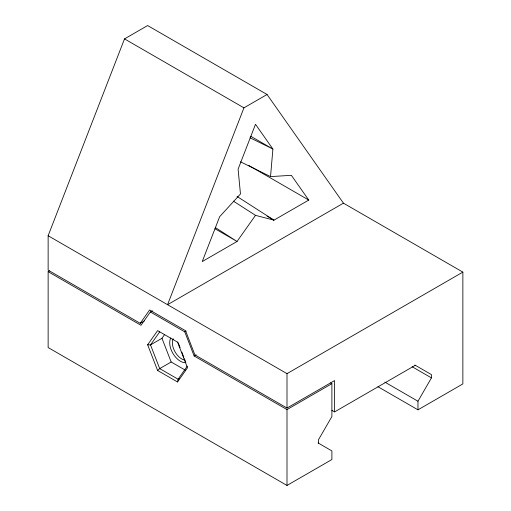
<?xml version="1.0" encoding="UTF-8"?>
<svg xmlns="http://www.w3.org/2000/svg" width="511" height="511" viewBox="0 0 511 511"><rect width="100%" height="100%" fill="white"/><g stroke="black" fill="none" stroke-linecap="round" stroke-linejoin="round"><path stroke-width="0.77" d="M377.923 386.718L417.966 409.835L417.966 401.237L431.45 377.885L431.45 374.62L414.881 365.052M144.364 320.927L140.225 323.316L48.136 270.147L48.136 235.743L124.512 38.893L147.628 25.55L267.061 94.503L343.437 203.161L462.864 272.114L462.864 383.914L417.966 409.835M270.53 176.608L272.9 149.046L255.5 124.294L238.1 169.135L240.47 193.963L219.641 216.715L202.241 261.562L237.04 241.473L255.5 215.348L273.96 220.152L308.759 200.063L291.359 175.311L270.53 176.608L240.477 161.789M178.09 342.447L157.605 330.623L147.641 344.791L157.605 370.469L177.528 381.973L178.09 379.219L187.281 366.144M267.061 94.503L243.939 107.847L167.563 304.697L343.437 203.161M140.225 323.316L149.595 309.985L185.538 330.732L194.902 354.883L286.997 408.053L334.558 380.586L334.558 411.911L331.85 410.346M152.438 310.771L150.368 311.966L140.998 325.296L48.136 271.686L48.136 347.544L286.997 485.45L331.895 459.53L331.895 450.926L318.091 442.954M159.707 331.837L150.509 344.912L159.707 368.61L178.09 379.219L179.438 378.447M147.641 344.791L150.509 344.912L161.968 338.295L164.593 334.558M177.528 381.973L187.492 367.799L177.528 342.127M157.605 370.469L159.707 368.61L171.166 361.992L185.461 370.245M48.136 271.686L49.516 270.887M150.368 311.966L184.765 331.831L186.145 331.032M184.765 331.831L194.135 355.975L196.205 354.781M48.136 235.743L286.997 373.65L462.864 272.114M194.135 355.975L286.997 409.586L331.895 383.665L331.895 416.529L318.41 439.882L318.41 443.146M334.558 411.911L415.302 365.295M250 137.759L272.9 149.046L250.805 136.29M124.512 38.893L243.939 107.847M248.697 165.385L308.759 200.063M267.055 216.166L273.96 220.152L237.059 196.46M214.946 228.717L237.04 241.473L215.565 227.682M412.122 366.719L431.45 377.885M384.828 382.107L417.966 401.237M330.547 382.886L331.895 383.665M233.361 201.13L255.5 215.348M178.377 343.188L180.102 347.633M181.827 352.073L183.839 357.259M184.414 358.741L185.851 362.44M161.968 338.295L171.166 361.992M286.997 373.65L286.997 408.053M286.997 409.586L286.997 485.45M184.101 359.942A13.19 7.614 60 0 1 174.545 350.942A13.19 7.614 60 0 1 173.235 338.71M185.685 362.65A15.075 8.7 60 0 1 173.069 353.689A15.075 8.7 60 0 1 170.795 337.95"/></g></svg>
